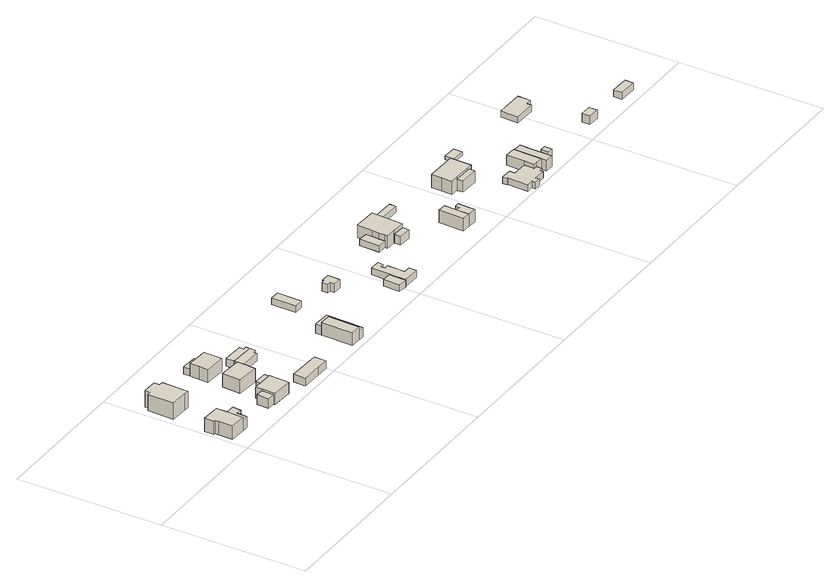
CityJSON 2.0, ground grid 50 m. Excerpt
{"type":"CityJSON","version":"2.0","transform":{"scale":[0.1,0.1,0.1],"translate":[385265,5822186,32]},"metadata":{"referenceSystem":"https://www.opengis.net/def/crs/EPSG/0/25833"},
"CityObjects":{
"building1":{"type":"Building","attributes":{"Gemeindeschluessel":"11000004","function":"31001_1010"},"address":[{"country":"Germany","locality":"Berlin","thoroughfareNumber":"197 (16)","thoroughfareName":"Heckerdamm"}],"children":["building1-1","building1-2"]},
"building1-1":{"type":"BuildingPart","attributes":{"BezugspunktDach":"2200","measuredHeight":5.6,"storeysAboveGround":1},"parents":["building1"],"geometry":[{"type":"MultiSurface","lod":"1","boundaries":[[[0,1,2,3,4,5,6,7,8]],[[9,10,11,12,13,14,15,16,17]],[[9,17,8,7]],[[10,9,7,6]],[[11,10,6,5]],[[18,19,11,5,4]],[[20,18,4,3]],[[14,13,3,2]],[[15,14,2,1]],[[16,15,1,0]],[[17,16,0,8]],[[12,11,19,18]],[[13,12,18,20]]]}]},
"building1-2":{"type":"BuildingPart","attributes":{"BezugspunktDach":"2200","measuredHeight":3.72,"storeysAboveGround":1},"parents":["building1"],"geometry":[{"type":"MultiSurface","lod":"1","boundaries":[[[21,22,23,24,19,20]],[[11,25,26,27,28,13]],[[25,11,19,24]],[[26,25,24,23]],[[27,26,23,22]],[[28,27,22,21]],[[13,28,21,20]],[[11,12,18,19]],[[13,20,18,12]]]}]},
"building2":{"type":"Building","attributes":{"Gemeindeschluessel":"11000004","BezugspunktDach":"2200","function":"31001_1010","measuredHeight":7.47,"storeysAboveGround":2},"address":[{"country":"Germany","locality":"Berlin","thoroughfareNumber":"197 (10)","thoroughfareName":"Heckerdamm"}],"geometry":[{"type":"Solid","lod":"1","boundaries":[[[[29,30,31,32,33,34,35,36,37]],[[38,39,40,41,42,43,44,45,46]],[[38,46,37,36]],[[39,38,36,35]],[[40,39,35,34]],[[41,40,34,33]],[[42,41,33,32]],[[43,42,32,31]],[[44,43,31,30]],[[45,44,30,29]],[[46,45,29,37]]]]}]},
"building3":{"type":"Building","attributes":{"Gemeindeschluessel":"11000004","function":"31001_1010"},"address":[{"country":"Germany","locality":"Berlin","thoroughfareNumber":"197 (27)","thoroughfareName":"Heckerdamm"}],"children":["building3-1","building3-2","building3-3"]},
"building3-1":{"type":"BuildingPart","attributes":{"BezugspunktDach":"2200","measuredHeight":4.28,"storeysAboveGround":1},"parents":["building3"],"geometry":[{"type":"MultiSurface","lod":"1","boundaries":[[[47,48,49,50,51]],[[52,53,54,55,56]],[[57,58,59,60,61,62,56,51,50]],[[53,52,50,49]],[[63,64,65,53,49,48]],[[55,54,48,47]],[[56,55,47,51]],[[52,62,59,58,57]],[[62,61,60,59]],[[66,67,54,63]],[[54,65,64,63]]]}]},
"building3-2":{"type":"BuildingPart","attributes":{"BezugspunktDach":"2200","measuredHeight":2.55,"storeysAboveGround":1},"parents":["building3"],"geometry":[{"type":"Solid","lod":"1","boundaries":[[[[63,66,68,69,64]],[[70,71,67,54,65]],[[70,65,64,69]],[[71,70,69,68]],[[67,71,68,66]],[[54,67,66,63]],[[65,54,63,64]]]]}]},
"building3-3":{"type":"BuildingPart","attributes":{"BezugspunktDach":"2200","measuredHeight":3.37,"storeysAboveGround":1},"parents":["building3"],"geometry":[{"type":"Solid","lod":"1","boundaries":[[[[60,59,58,72,73]],[[74,52,62,61,75]],[[74,75,73,72]],[[52,74,72,58]],[[75,61,60,73]],[[62,52,58,59]],[[61,62,59,60]]]]}]},
"building4":{"type":"Building","attributes":{"Gemeindeschluessel":"11000004","BezugspunktDach":"2200","function":"31001_1010","measuredHeight":5.12,"storeysAboveGround":2},"address":[{"country":"Germany","locality":"Berlin","thoroughfareNumber":"197 (25)","thoroughfareName":"Heckerdamm"}],"geometry":[{"type":"Solid","lod":"1","boundaries":[[[[76,77,78,79,80]],[[81,82,83,84,85]],[[81,85,80,79]],[[82,81,79,78]],[[83,82,78,77]],[[84,83,77,76]],[[85,84,76,80]]]]}]},
"building5":{"type":"Building","attributes":{"Gemeindeschluessel":"11000004","function":"31001_1010"},"address":[{"country":"Germany","locality":"Berlin","thoroughfareNumber":"197 (23)","thoroughfareName":"Heckerdamm"}],"children":["building5-1","building5-2"]},
"building5-1":{"type":"BuildingPart","attributes":{"BezugspunktDach":"2200","measuredHeight":5.77,"storeysAboveGround":2},"parents":["building5"],"geometry":[{"type":"MultiSurface","lod":"1","boundaries":[[[86,87,88,89,90,91,92]],[[93,94,95,96,97,98,99]],[[93,99,92,91]],[[94,93,91,90]],[[95,94,100,94,95,101,102,90,89]],[[96,95,89,88]],[[97,96,88,87]],[[98,97,87,86]],[[99,98,86,92]],[[102,101,95,94,100]]]}]},
"building5-2":{"type":"BuildingPart","attributes":{"BezugspunktDach":"2200","measuredHeight":2.49,"storeysAboveGround":2},"parents":["building5"],"geometry":[{"type":"Solid","lod":"1","boundaries":[[[[101,103,104,102]],[[105,106,95,94]],[[105,94,102,104]],[[106,105,104,103]],[[95,106,103,101]],[[94,95,101,102]]]]}]},
"building6":{"type":"Building","attributes":{"Gemeindeschluessel":"11000004","BezugspunktDach":"2200","function":"31001_2143","measuredHeight":2.75,"storeysAboveGround":1},"address":[{"country":"Germany","locality":"Berlin","thoroughfareNumber":"197 (28)","thoroughfareName":"Heckerdamm"}],"geometry":[{"type":"Solid","lod":"1","boundaries":[[[[107,108,109,110,111]],[[112,113,114,115,116]],[[112,116,111,110]],[[113,112,110,109]],[[114,113,109,108]],[[115,114,108,107]],[[116,115,107,111]]]]}]},
"building7":{"type":"Building","attributes":{"Gemeindeschluessel":"11000004","BezugspunktDach":"2200","function":"31001_2143","measuredHeight":2.66,"storeysAboveGround":1},"address":[{"country":"Germany","locality":"Berlin","thoroughfareNumber":"197 (26)","thoroughfareName":"Heckerdamm"}],"geometry":[{"type":"Solid","lod":"1","boundaries":[[[[117,118,119,120,121,122]],[[123,124,125,126,127,128]],[[123,128,122,121]],[[124,123,121,120]],[[125,124,120,119]],[[126,125,119,118]],[[127,126,118,117]],[[128,127,117,122]]]]}]},
"building8":{"type":"Building","attributes":{"Gemeindeschluessel":"11000004","BezugspunktDach":"2200","function":"31001_2143","measuredHeight":2.71,"storeysAboveGround":1},"address":[{"country":"Germany","locality":"Berlin","thoroughfareNumber":"197 (24)","thoroughfareName":"Heckerdamm"}],"geometry":[{"type":"Solid","lod":"1","boundaries":[[[[120,129,130,131,132,121]],[[133,134,135,136,137,138]],[[133,138,121,132]],[[134,133,132,131]],[[135,134,131,130]],[[136,135,130,129]],[[137,136,129,120]],[[138,137,120,121]]]]}]},
"building9":{"type":"Building","attributes":{"Gemeindeschluessel":"11000004","function":"31001_1010"},"address":[{"country":"Germany","locality":"Berlin","thoroughfareNumber":"197 (30)","thoroughfareName":"Heckerdamm"}],"children":["building9-1","building9-2"]},
"building9-1":{"type":"BuildingPart","attributes":{"BezugspunktDach":"2200","measuredHeight":4.95,"storeysAboveGround":2},"parents":["building9"],"geometry":[{"type":"MultiSurface","lod":"1","boundaries":[[[139,140,141,142,143]],[[144,145,146,147,148]],[[144,148,143,142]],[[149,150,142,141]],[[151,149,145,141,140]],[[152,153,151,140,139]],[[148,147,139,143]],[[145,144,150,149]],[[146,145,149,151]],[[147,146,151,153,152]]]}]},
"building9-2":{"type":"BuildingPart","attributes":{"BezugspunktDach":"2200","measuredHeight":3.16,"storeysAboveGround":2},"parents":["building9"],"geometry":[{"type":"MultiSurface","lod":"1","boundaries":[[[151,153,154,155,156,150]],[[157,158,159,147,146,144]],[[157,144,150,156]],[[158,157,156,155]],[[159,158,155,154]],[[147,159,154,153]],[[144,146,145,144,160]],[[146,147,153,151]],[[160,144,145,149,150]],[[151,149,145,146]]]}]},
"building10":{"type":"Building","attributes":{"Gemeindeschluessel":"11000004","BezugspunktDach":"2200","function":"31001_2143","measuredHeight":2.28,"storeysAboveGround":1},"address":[{"country":"Germany","locality":"Berlin","thoroughfareNumber":"197 (101)","thoroughfareName":"Heckerdamm"}],"geometry":[{"type":"Solid","lod":"1","boundaries":[[[[161,162,163,164]],[[165,166,167,168]],[[165,168,164,163]],[[166,165,163,162]],[[167,166,162,161]],[[168,167,161,164]]]]}]},
"building11":{"type":"Building","attributes":{"Gemeindeschluessel":"11000004","BezugspunktDach":"2200","function":"31001_2143","measuredHeight":3,"storeysAboveGround":1},"address":[{"country":"Germany","locality":"Berlin","thoroughfareNumber":"197 (31)","thoroughfareName":"Heckerdamm"}],"geometry":[{"type":"Solid","lod":"1","boundaries":[[[[169,170,171,172,173,174,175,176]],[[177,178,179,180,181,182,183,184]],[[177,184,176,175]],[[178,177,175,174]],[[179,178,174,173]],[[180,179,173,172]],[[181,180,172,171]],[[182,181,171,170]],[[183,182,170,169]],[[184,183,169,176]]]]}]},
"building12":{"type":"Building","attributes":{"Gemeindeschluessel":"11000004","BezugspunktDach":"2200","function":"31001_2143","measuredHeight":2.23,"storeysAboveGround":1},"address":[{"country":"Germany","locality":"Berlin","thoroughfareNumber":"197 (33)","thoroughfareName":"Heckerdamm"}],"geometry":[{"type":"Solid","lod":"1","boundaries":[[[[185,186,187,188]],[[189,190,191,192]],[[189,192,188,187]],[[190,189,187,186]],[[191,190,186,185]],[[192,191,185,188]]]]}]},
"building13":{"type":"Building","attributes":{"Gemeindeschluessel":"11000004","BezugspunktDach":"2200","function":"31001_2143","measuredHeight":4.5,"storeysAboveGround":1},"address":[{"country":"Germany","locality":"Berlin","thoroughfareNumber":"197 (34)","thoroughfareName":"Heckerdamm"}],"geometry":[{"type":"Solid","lod":"1","boundaries":[[[[193,194,195,196,197,198,199,200,201,202,203,204,205]],[[206,207,208,209,210,211,212,213,214,215,216,217,218]],[[206,218,205,204]],[[207,206,204,203]],[[208,207,203,202]],[[209,208,202,201]],[[210,209,201,200]],[[211,210,200,199]],[[212,211,199,198]],[[213,212,198,197]],[[214,213,197,196]],[[215,214,196,195]],[[216,215,195,194]],[[217,216,194,193]],[[218,217,193,205]]]]}]},
"building14":{"type":"Building","attributes":{"Gemeindeschluessel":"11000004","BezugspunktDach":"2200","function":"51009_1610","measuredHeight":2.15,"storeysAboveGround":0},"address":[{"country":"Germany","locality":"Berlin"}],"geometry":[{"type":"Solid","lod":"1","boundaries":[[[[219,220,221,222]],[[223,224,225,226]],[[223,226,222,221]],[[224,223,221,220]],[[225,224,220,219]],[[226,225,219,222]]]]}]},
"building15":{"type":"Building","attributes":{"Gemeindeschluessel":"11000004","function":"31001_1010"},"address":[{"country":"Germany","locality":"Berlin","thoroughfareNumber":"197 (35)","thoroughfareName":"Heckerdamm"}],"children":["building15-1","building15-2"]},
"building15-1":{"type":"BuildingPart","attributes":{"BezugspunktDach":"2200","measuredHeight":5.7,"storeysAboveGround":1},"parents":["building15"],"geometry":[{"type":"MultiSurface","lod":"1","boundaries":[[[227,228,229,230,231,232,233,234,235]],[[225,236,237,238,239,240,241,242,243]],[[225,243,235,234]],[[236,225,234,233]],[[237,236,233,232]],[[238,237,232,231]],[[239,238,231,230]],[[240,239,230,229]],[[241,240,229,228]],[[242,244,245,228,227]],[[243,242,227,235]],[[241,245,244,242]]]}]},
"building15-2":{"type":"BuildingPart","attributes":{"BezugspunktDach":"2200","measuredHeight":3.11,"storeysAboveGround":1},"parents":["building15"],"geometry":[{"type":"Solid","lod":"1","boundaries":[[[[246,245,244,247]],[[242,241,248,249]],[[242,249,247,244]],[[248,241,245,246]],[[249,248,246,247]],[[244,245,241,242]]]]}]},
"building16":{"type":"Building","attributes":{"Gemeindeschluessel":"11000004","BezugspunktDach":"2200","function":"31001_2143","measuredHeight":2.21,"storeysAboveGround":1},"address":[{"country":"Germany","locality":"Berlin","thoroughfareNumber":"197 (36)","thoroughfareName":"Heckerdamm"}],"geometry":[{"type":"Solid","lod":"1","boundaries":[[[[250,251,252,253]],[[254,255,256,257]],[[254,257,253,252]],[[255,254,252,251]],[[256,255,251,250]],[[257,256,250,253]]]]}]},
"building17":{"type":"Building","attributes":{"Gemeindeschluessel":"11000004","BezugspunktDach":"2200","function":"31001_2143","measuredHeight":4.39,"storeysAboveGround":1},"address":[{"country":"Germany","locality":"Berlin","thoroughfareNumber":"197 (38)","thoroughfareName":"Heckerdamm"}],"geometry":[{"type":"Solid","lod":"1","boundaries":[[[[258,259,260,261,262]],[[263,264,265,266,267]],[[263,267,262,261]],[[264,263,261,260]],[[265,264,260,259]],[[266,265,259,258]],[[267,266,258,262]]]]}]},
"building18":{"type":"Building","attributes":{"Gemeindeschluessel":"11000004","BezugspunktDach":"2200","function":"31001_2143","measuredHeight":4.38,"storeysAboveGround":1},"address":[{"country":"Germany","locality":"Berlin","thoroughfareNumber":"197 (40)","thoroughfareName":"Heckerdamm"}],"geometry":[{"type":"Solid","lod":"1","boundaries":[[[[268,269,270,271,259,258]],[[265,272,273,274,275,266]],[[265,266,258,259]],[[272,265,259,271]],[[273,272,271,270]],[[274,273,270,269]],[[275,274,269,268]],[[266,275,268,258]]]]}]},
"building19":{"type":"Building","attributes":{"Gemeindeschluessel":"11000004","function":"31001_1010"},"address":[{"country":"Germany","locality":"Berlin","thoroughfareNumber":"197 (41)","thoroughfareName":"Heckerdamm"}],"children":["building19-1","building19-2"]},
"building19-1":{"type":"BuildingPart","attributes":{"BezugspunktDach":"2200","measuredHeight":5.22,"storeysAboveGround":1},"parents":["building19"],"geometry":[{"type":"MultiSurface","lod":"1","boundaries":[[[276,277,278,279,280,281,282]],[[283,284,285,286,287,288,289]],[[283,289,282,281]],[[284,283,281,280]],[[285,284,280,279]],[[286,285,279,278]],[[287,286,278,277]],[[290,291,292,287,277,276]],[[289,288,276,282]],[[288,292,291,290]]]}]},
"building19-2":{"type":"BuildingPart","attributes":{"BezugspunktDach":"2200","measuredHeight":4.02,"storeysAboveGround":1},"parents":["building19"],"geometry":[{"type":"Solid","lod":"1","boundaries":[[[[293,291,290,294]],[[288,292,295,296]],[[288,296,294,290]],[[295,292,291,293]],[[296,295,293,294]],[[292,288,290,291]]]]}]},
"building20":{"type":"Building","attributes":{"Gemeindeschluessel":"11000004","BezugspunktDach":"2200","function":"31001_1010","measuredHeight":2.32,"storeysAboveGround":1},"address":[{"country":"Germany","locality":"Berlin","thoroughfareNumber":"197 (43)","thoroughfareName":"Heckerdamm"}],"geometry":[{"type":"Solid","lod":"1","boundaries":[[[[297,298,299,300,301,302,303,304,305,306,307,308,309,310,311,312]],[[313,314,315,316,317,318,319,320,321,322,323,324,325,326,327,328]],[[313,328,312,311]],[[314,313,311,310]],[[315,314,310,309]],[[316,315,309,308]],[[317,316,308,307]],[[318,317,307,306]],[[319,318,306,305]],[[320,319,305,304]],[[321,320,304,303]],[[322,321,303,302]],[[323,322,302,301]],[[324,323,301,300]],[[325,324,300,299]],[[326,325,299,298]],[[327,326,298,297]],[[328,327,297,312]]]]}]},
"building21":{"type":"Building","attributes":{"Gemeindeschluessel":"11000004","BezugspunktDach":"2200","function":"31001_2143","measuredHeight":3.59,"storeysAboveGround":1},"address":[{"country":"Germany","locality":"Berlin","thoroughfareNumber":"197 (44)","thoroughfareName":"Heckerdamm"}],"geometry":[{"type":"Solid","lod":"1","boundaries":[[[[329,330,331,332,333,334,335]],[[336,337,338,339,340,341,342]],[[336,342,335,334]],[[337,336,334,333]],[[338,337,333,332]],[[339,338,332,331]],[[340,339,331,330]],[[341,340,330,329]],[[342,341,329,335]]]]}]},
"building22":{"type":"Building","attributes":{"Gemeindeschluessel":"11000004","BezugspunktDach":"2200","function":"31001_2143","measuredHeight":1.25,"storeysAboveGround":1},"address":[{"country":"Germany","locality":"Berlin","thoroughfareNumber":"197 (42)","thoroughfareName":"Heckerdamm"}],"geometry":[{"type":"Solid","lod":"1","boundaries":[[[[343,344,345,346]],[[347,348,349,350]],[[347,350,346,345]],[[348,347,345,344]],[[349,348,344,343]],[[350,349,343,346]]]]}]},
"building23":{"type":"Building","attributes":{"Gemeindeschluessel":"11000004","BezugspunktDach":"2200","function":"31001_2143","measuredHeight":3.59,"storeysAboveGround":1},"address":[{"country":"Germany","locality":"Berlin","thoroughfareNumber":"197 (46)","thoroughfareName":"Heckerdamm"}],"geometry":[{"type":"Solid","lod":"1","boundaries":[[[[351,352,331,330,353]],[[340,339,354,355,356]],[[340,356,353,330]],[[339,340,330,331]],[[354,339,331,352]],[[355,354,352,351]],[[356,355,351,353]]]]}]},
"building24":{"type":"Building","attributes":{"Gemeindeschluessel":"11000004","BezugspunktDach":"2200","function":"31001_2143","measuredHeight":2.42,"storeysAboveGround":1},"address":[{"country":"Germany","locality":"Berlin","thoroughfareNumber":"197 (47)","thoroughfareName":"Heckerdamm"}],"geometry":[{"type":"Solid","lod":"1","boundaries":[[[[357,358,359,360]],[[361,362,363,364]],[[361,364,360,359]],[[362,361,359,358]],[[363,362,358,357]],[[364,363,357,360]]]]}]},
"building25":{"type":"Building","attributes":{"Gemeindeschluessel":"11000004","BezugspunktDach":"2200","function":"31001_2143","measuredHeight":2.18,"storeysAboveGround":1},"address":[{"country":"Germany","locality":"Berlin","thoroughfareNumber":"197 (48)","thoroughfareName":"Heckerdamm"}],"geometry":[{"type":"Solid","lod":"1","boundaries":[[[[365,366,367,368,369,370]],[[371,372,373,374,375,376]],[[371,376,370,369]],[[372,371,369,368]],[[373,372,368,367]],[[374,373,367,366]],[[375,374,366,365]],[[376,375,365,370]]]]}]},
"building26":{"type":"Building","attributes":{"Gemeindeschluessel":"11000004","BezugspunktDach":"2200","function":"31001_2143","measuredHeight":3,"storeysAboveGround":1},"address":[{"country":"Germany","locality":"Berlin","thoroughfareNumber":"197 (49)","thoroughfareName":"Heckerdamm"}],"geometry":[{"type":"Solid","lod":"1","boundaries":[[[[377,378,379,380]],[[381,382,383,384]],[[381,384,380,379]],[[382,381,379,378]],[[383,382,378,377]],[[384,383,377,380]]]]}]},
"building27":{"type":"Building","attributes":{"Gemeindeschluessel":"11000004","BezugspunktDach":"2200","function":"31001_2143","measuredHeight":2.35,"storeysAboveGround":1},"address":[{"country":"Germany","locality":"Berlin","thoroughfareNumber":"197 (54)","thoroughfareName":"Heckerdamm"}],"geometry":[{"type":"Solid","lod":"1","boundaries":[[[[385,386,387,388]],[[389,390,391,392]],[[389,392,388,387]],[[390,389,387,386]],[[391,390,386,385]],[[392,391,385,388]]]]}]}
},
"vertices":[
[16,122,59],[16,108,59],[15,61,59],[72,59,59],[74,106,59],[74,123,59],[75,153,59],[10,155,59],[9,122,59],[10,155,12],[75,153,12],[74,123,12],[74,106,12],[72,59,12],[15,61,12],[16,108,12],[16,122,12],[9,122,12],[74,106,50],[74,123,50],[72,59,50],
[94,59,50],[95,94,50],[116,93,50],[117,122,50],[117,122,12],[116,93,12],[95,94,12],[94,59,12],
[88,269,66],[103,268,66],[106,359,66],[91,360,66],[92,379,66],[42,381,66],[41,362,66],[28,362,66],[25,271,66],[28,362,8],[41,362,8],[42,381,8],[92,379,8],[91,360,8],[106,359,8],[103,268,8],[88,269,8],[25,271,8],
[322,50,50],[325,118,50],[249,121,50],[248,98,50],[246,53,50],[248,98,11],[249,121,11],[325,118,11],[322,50,11],[246,53,11],[248,98,29],[248,98,45],[247,77,45],[246,57,45],[246,57,11],[247,77,11],[325,118,37],[293,120,37],[293,120,11],[339,118,37],[339,118,11],
[340,145,37],[294,147,37],[294,147,11],[340,145,11],
[221,99,45],[219,58,45],[221,99,11],[219,58,11],
[325,168,58],[328,200,58],[330,232,58],[252,238,58],[247,174,58],[252,238,11],[330,232,11],[328,200,11],[325,168,11],[247,174,11],
[327,284,55],[328,316,55],[329,348,55],[310,349,55],[254,352,55],[253,319,55],[251,287,55],[253,319,10],[254,352,10],[310,349,10],[329,348,10],[328,316,10],[327,284,10],[251,287,10],[254,352,24],[310,349,35],[254,352,35],
[311,372,35],[255,375,35],[255,375,10],[311,372,10],
[454,26,39],[496,25,39],[497,66,39],[383,70,39],[381,28,39],[383,70,12],[497,66,12],[496,25,12],[454,26,12],[381,28,12],
[428,223,37],[429,236,37],[441,236,37],[442,257,37],[357,260,37],[355,226,37],[357,260,11],[442,257,11],[441,236,11],[429,236,11],[428,223,11],[355,226,11],
[442,270,37],[430,271,37],[431,286,37],[358,289,37],[358,289,10],[431,286,10],[430,271,10],[442,270,10],[442,257,10],[357,260,10],
[683,22,57],[687,130,57],[668,131,57],[649,132,57],[645,23,57],[649,132,12],[668,131,12],[687,130,12],[683,22,12],[645,23,12],[668,131,44],[649,132,44],[687,130,44],[683,22,41],[683,22,44],
[704,21,44],[709,150,44],[650,153,44],[650,153,12],[709,150,12],[704,21,12],[649,132,28],
[752,263,33],[755,348,33],[721,348,33],[719,263,33],[721,348,10],[755,348,10],[752,263,10],[719,263,10],
[874,237,40],[874,221,40],[904,220,40],[905,263,40],[875,264,40],[874,259,40],[863,259,40],[863,238,40],[863,259,10],[874,259,10],[875,264,10],[905,263,10],[904,220,10],[874,221,10],[874,237,10],[863,238,10],
[1008,55,35],[1010,113,35],[977,114,35],[975,57,35],[977,114,12],[1010,113,12],[1008,55,12],[975,57,12],
[1068,53,37],[1069,80,37],[1045,81,37],[1046,97,37],[1047,141,37],[1032,141,37],[1033,158,37],[1047,157,37],[1048,175,37],[1012,176,37],[1010,113,37],[1009,99,37],[1008,55,37],[1009,99,13],[1010,113,13],[1012,176,13],[1048,175,13],[1047,157,13],[1033,158,13],[1032,141,13],[1047,141,13],[1046,97,13],[1045,81,13],[1069,80,13],[1068,53,13],[1008,55,13],
[1164,221,34],[1168,288,34],[1135,291,34],[1133,220,34],[1135,291,12],[1168,288,12],[1164,221,12],[1133,220,12],
[1200,210,56],[1244,207,56],[1247,261,56],[1250,316,56],[1170,320,56],[1167,266,56],[1165,242,56],[1164,221,56],[1164,212,56],[1165,242,12],[1167,266,12],[1170,320,12],[1250,316,12],[1247,261,12],[1244,207,12],[1200,210,12],[1164,212,12],[1200,210,43],[1244,207,43],
[1243,184,43],[1199,187,43],[1243,184,12],[1199,187,12],
[1346,291,35],[1346,314,35],[1250,316,35],[1249,294,35],[1250,316,13],[1346,314,13],[1346,291,13],[1249,294,13],
[1392,65,56],[1393,110,56],[1395,152,56],[1365,153,56],[1362,66,56],[1365,153,12],[1395,152,12],[1393,110,12],[1392,65,12],[1362,66,12],
[1423,64,56],[1425,123,56],[1411,124,56],[1410,109,56],[1410,109,12],[1411,124,12],[1425,123,12],[1423,64,12],
[1546,199,59],[1625,197,59],[1626,233,59],[1627,270,59],[1520,272,59],[1519,236,59],[1518,200,59],[1519,236,13],[1520,272,13],[1627,270,13],[1626,233,13],[1625,197,13],[1546,199,13],[1518,200,13],[1546,199,53],[1612,197,53],[1612,197,13],
[1611,175,53],[1546,178,53],[1611,175,13],[1546,178,13],
[1651,85,36],[1649,15,36],[1673,15,36],[1672,2,36],[1694,2,36],[1694,15,36],[1736,14,36],[1736,25,36],[1748,25,36],[1749,45,36],[1737,46,36],[1738,81,36],[1685,82,36],[1686,101,36],[1648,102,36],[1648,85,36],[1648,102,13],[1686,101,13],[1685,82,13],[1738,81,13],[1737,46,13],[1749,45,13],[1748,25,13],[1736,25,13],[1736,14,13],[1694,15,13],[1694,2,13],[1672,2,13],[1673,15,13],[1649,15,13],[1651,85,13],[1648,85,13],
[1749,45,50],[1775,44,50],[1777,138,50],[1777,142,50],[1740,143,50],[1738,81,50],[1737,46,50],[1738,81,14],[1740,143,14],[1777,142,14],[1777,138,14],[1775,44,14],[1749,45,14],[1737,46,14],
[1722,285,24],[1723,317,24],[1676,319,24],[1675,287,24],[1676,319,12],[1723,317,12],[1722,285,12],[1675,287,12],
[1804,24,50],[1807,138,50],[1774,25,50],[1807,138,14],[1804,24,14],[1774,25,14],
[1854,54,38],[1855,81,38],[1834,81,38],[1833,55,38],[1834,81,14],[1855,81,14],[1854,54,14],[1833,55,14],
[2040,237,32],[2040,253,32],[2062,253,32],[2062,297,32],[1966,299,32],[1964,238,32],[1966,299,10],[2062,297,10],[2062,253,10],[2040,253,10],[2040,237,10],[1964,238,10],
[2102,45,43],[2103,75,43],[2063,76,43],[2062,47,43],[2063,76,13],[2103,75,13],[2102,45,13],[2062,47,13],
[2300,38,33],[2301,68,33],[2237,71,33],[2236,41,33],[2237,71,9],[2301,68,9],[2300,38,9],[2236,41,9]
]}
